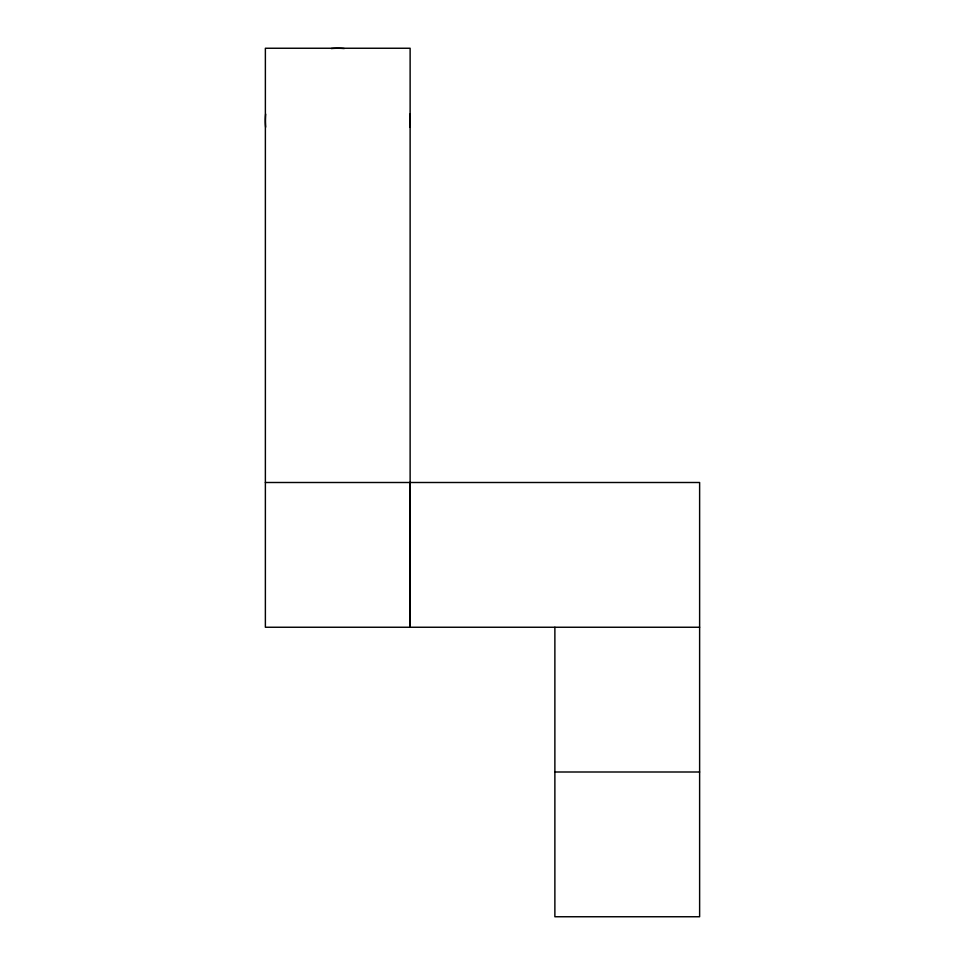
<?xml version="1.0" encoding="UTF-8"?>
<svg xmlns="http://www.w3.org/2000/svg" width="965" height="965" viewBox="0 0 965 965"><rect width="100%" height="100%" fill="white"/><g stroke="black" fill="none" stroke-linecap="round" stroke-linejoin="round"><path stroke-width="1.45" d="M410.125 482.5L410.125 627.25L410.125 48.25L265.375 48.25L265.375 627.25L699.625 627.25M265.375 482.5L699.625 482.5L699.625 916.75L554.875 916.75L554.875 627.25M554.875 772L699.625 772M409.836 114.123A72.375 72.375 0 0 1 409.836 127.127M265.665 127.127A72.375 72.375 0 0 1 265.665 114.123M331.248 48.54A72.375 72.375 0 0 1 344.252 48.54"/></g></svg>
